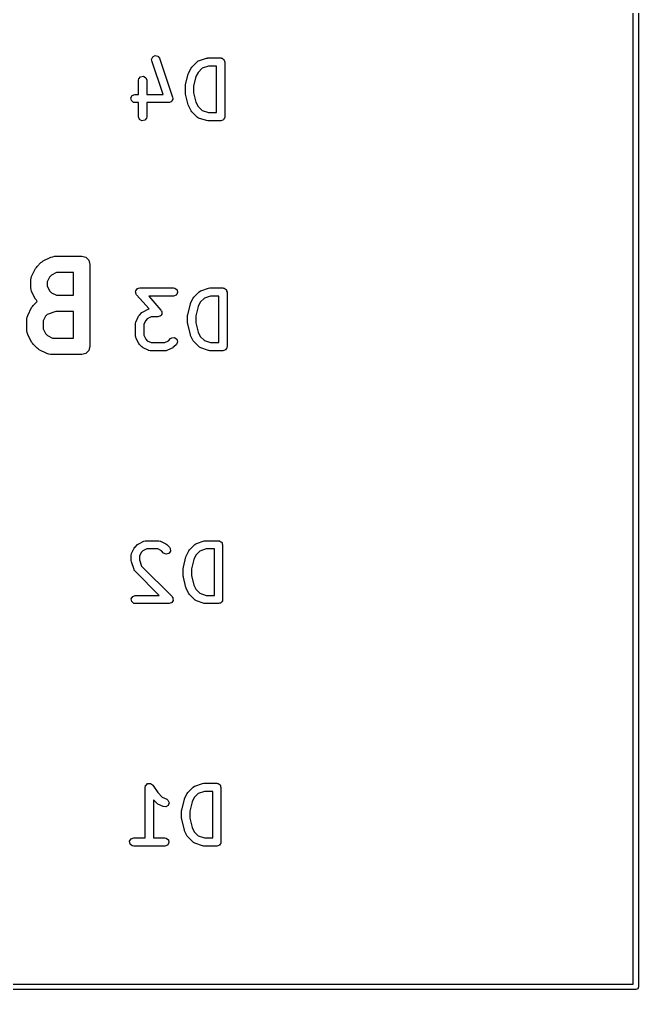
# Model space of a CAD drawing. Extents: x 10 to 287, y -200 to -10.
# Drawn here: x 166.5 to 177.84, y -125.23 to -107.47 of the extents above; entities that cross this region are included whole.
import ezdxf

# ---------------------------------------------------------------- set-up
doc = ezdxf.new("R2010")
doc.units = 0
doc.layers.add('BLACK', color=7, linetype='CONTINUOUS')

msp = doc.modelspace()

# ---------------------------------------------------------------- linework, layer by layer
at = {"layer": 'BLACK', "linetype": 'CONTINUOUS'}
for p, q in [((177.84, -55.235), (177.84, -125.185)), ((177.74, -125.135), (177.74, -55.285)), ((168.923, -108.203), (168.942, -108.155)), ((168.942, -108.155), (168.987, -108.131)), ((168.987, -108.131), (169.037, -108.141)), ((169.037, -108.141), (169.069, -108.181)), ((169.069, -108.181), (169.307, -108.895)), ((169.783, -108.229), (169.926, -108.181)), ((169.926, -108.181), (169.948, -108.178)), ((169.948, -108.178), (169.95, -108.177)), ((169.95, -108.177), (170.188, -108.177)), ((170.188, -108.177), (170.198, -108.179)), ((170.198, -108.179), (170.201, -108.179)), ((170.201, -108.179), (170.204, -108.18)), ((170.204, -108.18), (170.214, -108.182)), ((170.214, -108.182), (170.229, -108.194)), ((168.926, -108.228), (168.923, -108.203)), ((169.132, -108.844), (168.926, -108.228)), ((169.597, -108.457), (169.645, -108.362)), ((169.645, -108.362), (169.658, -108.344)), ((169.658, -108.344), (169.659, -108.342)), ((169.659, -108.342), (169.754, -108.247)), ((169.754, -108.247), (169.775, -108.232)), ((169.775, -108.232), (169.78, -108.232)), ((169.78, -108.232), (169.783, -108.229)), ((169.962, -108.327), (169.848, -108.366)), ((170.113, -108.327), (169.962, -108.327)), ((170.113, -109.177), (170.113, -108.327)), ((170.229, -108.194), (170.246, -108.204)), ((170.246, -108.204), (170.248, -108.211)), ((170.248, -108.211), (170.253, -108.215)), ((170.253, -108.215), (170.256, -108.234)), ((170.256, -108.234), (170.263, -108.252)), ((170.263, -108.252), (170.263, -109.252)), ((168.689, -108.56), (168.722, -108.521)), ((168.722, -108.521), (168.773, -108.512)), ((168.773, -108.512), (168.817, -108.538)), ((168.817, -108.538), (168.835, -108.586)), ((169.544, -108.663), (169.592, -108.472)), ((169.592, -108.472), (169.597, -108.46)), ((169.597, -108.46), (169.597, -108.457)), ((169.735, -108.517), (169.692, -108.69)), ((169.774, -108.44), (169.735, -108.517)), ((169.848, -108.366), (169.774, -108.44)), ((168.685, -108.586), (168.689, -108.56)), ((168.685, -108.844), (168.685, -108.586)), ((168.835, -108.586), (168.835, -108.844)), ((169.542, -108.681), (169.544, -108.666)), ((169.542, -108.824), (169.542, -108.681)), ((169.544, -108.666), (169.544, -108.663)), ((169.692, -108.69), (169.692, -108.815)), ((168.543, -108.906), (168.568, -108.862)), ((168.568, -108.862), (168.617, -108.844)), ((168.617, -108.844), (168.685, -108.844)), ((168.835, -108.844), (169.132, -108.844)), ((169.307, -108.895), (169.311, -108.921)), ((169.543, -108.827), (169.542, -108.824)), ((169.544, -108.842), (169.543, -108.827)), ((169.592, -109.032), (169.544, -108.842)), ((169.692, -108.815), (169.735, -108.988)), ((168.552, -108.957), (168.543, -108.906)), ((168.591, -108.99), (168.552, -108.957)), ((168.617, -108.994), (168.591, -108.99)), ((168.685, -108.994), (168.617, -108.994)), ((168.685, -109.252), (168.685, -108.994)), ((169.236, -108.994), (168.835, -108.994)), ((168.835, -108.994), (168.835, -109.252)), ((169.241, -108.992), (169.236, -108.994)), ((169.247, -108.993), (169.241, -108.992)), ((169.265, -108.983), (169.247, -108.993)), ((169.284, -108.977), (169.265, -108.983)), ((169.287, -108.972), (169.284, -108.977)), ((169.292, -108.969), (169.287, -108.972)), ((169.299, -108.95), (169.292, -108.969)), ((169.31, -108.932), (169.299, -108.95)), ((169.311, -108.921), (169.309, -108.926)), ((169.309, -108.926), (169.31, -108.932)), ((169.594, -109.035), (169.592, -109.032)), ((169.597, -109.048), (169.594, -109.035)), ((169.645, -109.143), (169.597, -109.048)), ((169.735, -108.988), (169.774, -109.065)), ((169.774, -109.065), (169.848, -109.139)), ((168.702, -109.301), (168.685, -109.252)), ((168.835, -109.252), (168.83, -109.278)), ((169.646, -109.144), (169.645, -109.143)), ((169.659, -109.163), (169.646, -109.144)), ((169.754, -109.258), (169.659, -109.163)), ((169.848, -109.139), (169.962, -109.177)), ((169.962, -109.177), (170.113, -109.177)), ((170.263, -109.252), (170.261, -109.262)), ((168.746, -109.326), (168.702, -109.301)), ((168.797, -109.317), (168.746, -109.326)), ((168.83, -109.278), (168.797, -109.317)), ((169.758, -109.26), (169.754, -109.258)), ((169.761, -109.264), (169.758, -109.26)), ((169.783, -109.276), (169.761, -109.264)), ((169.926, -109.324), (169.783, -109.276)), ((169.928, -109.323), (169.926, -109.324)), ((169.95, -109.327), (169.928, -109.323)), ((170.188, -109.327), (169.95, -109.327)), ((170.206, -109.321), (170.188, -109.327)), ((170.226, -109.317), (170.206, -109.321)), ((170.23, -109.312), (170.226, -109.317)), ((170.236, -109.31), (170.23, -109.312)), ((170.246, -109.293), (170.236, -109.31)), ((170.259, -109.278), (170.246, -109.293)), ((170.26, -109.268), (170.259, -109.278)), ((170.262, -109.265), (170.26, -109.268)), ((170.261, -109.262), (170.262, -109.265)), ((166.895, -111.921), (166.916, -111.909)), ((166.916, -111.909), (166.934, -111.893)), ((166.934, -111.893), (167.077, -111.822)), ((167.077, -111.822), (167.111, -111.815)), ((167.111, -111.815), (167.144, -111.806)), ((167.144, -111.806), (167.644, -111.806)), ((167.644, -111.806), (167.719, -111.826)), ((167.719, -111.826), (167.774, -111.881)), ((167.774, -111.881), (167.794, -111.956)), ((166.724, -112.175), (166.796, -112.032)), ((166.796, -112.032), (166.812, -112.014)), ((166.812, -112.014), (166.824, -111.993)), ((166.824, -111.993), (166.895, -111.921)), ((167.794, -111.956), (167.794, -113.456)), ((166.709, -112.242), (166.717, -112.208)), ((166.709, -112.385), (166.709, -112.242)), ((166.717, -112.208), (166.724, -112.175)), ((167.053, -112.188), (167.009, -112.277)), ((167.09, -112.151), (167.053, -112.188)), ((167.18, -112.106), (167.09, -112.151)), ((167.494, -112.106), (167.18, -112.106)), ((167.494, -112.52), (167.494, -112.106)), ((166.717, -112.418), (166.709, -112.385)), ((166.724, -112.452), (166.717, -112.418)), ((167.009, -112.277), (167.009, -112.349)), ((167.009, -112.349), (167.053, -112.439)), ((167.053, -112.439), (167.09, -112.476)), ((168.63, -112.449), (168.633, -112.444)), ((168.634, -112.469), (168.63, -112.449)), ((168.633, -112.438), (168.646, -112.422)), ((168.633, -112.444), (168.633, -112.438)), ((168.646, -112.422), (168.656, -112.405)), ((168.656, -112.405), (168.662, -112.403)), ((168.662, -112.403), (168.665, -112.398)), ((168.665, -112.398), (168.685, -112.394)), ((168.685, -112.394), (168.704, -112.387)), ((168.704, -112.387), (169.323, -112.387)), ((169.323, -112.387), (169.349, -112.392)), ((169.349, -112.392), (169.388, -112.425)), ((169.388, -112.425), (169.397, -112.475)), ((169.794, -112.457), (169.815, -112.442)), ((169.815, -112.442), (169.82, -112.442)), ((169.82, -112.442), (169.823, -112.439)), ((169.823, -112.439), (169.966, -112.391)), ((169.966, -112.391), (169.988, -112.388)), ((169.988, -112.388), (169.99, -112.387)), ((169.99, -112.387), (170.228, -112.387)), ((170.228, -112.387), (170.238, -112.389)), ((170.238, -112.389), (170.241, -112.389)), ((170.241, -112.389), (170.244, -112.39)), ((170.244, -112.39), (170.254, -112.392)), ((170.254, -112.392), (170.269, -112.404)), ((170.269, -112.404), (170.286, -112.414)), ((170.286, -112.414), (170.288, -112.421)), ((170.288, -112.421), (170.293, -112.425)), ((170.293, -112.425), (170.296, -112.444)), ((170.296, -112.444), (170.303, -112.462)), ((166.796, -112.595), (166.724, -112.452)), ((166.812, -112.613), (166.796, -112.595)), ((166.824, -112.634), (166.812, -112.613)), ((167.09, -112.476), (167.18, -112.52)), ((167.18, -112.52), (167.494, -112.52)), ((168.634, -112.489), (168.634, -112.469)), ((168.639, -112.497), (168.634, -112.489)), ((168.639, -112.5), (168.639, -112.497)), ((168.642, -112.502), (168.639, -112.5)), ((168.648, -112.512), (168.642, -112.502)), ((168.876, -112.772), (168.648, -112.512)), ((169.323, -112.537), (168.87, -112.537)), ((168.87, -112.537), (169.094, -112.794)), ((169.372, -112.52), (169.323, -112.537)), ((169.397, -112.475), (169.372, -112.52)), ((169.637, -112.667), (169.685, -112.572)), ((169.685, -112.572), (169.698, -112.554)), ((169.698, -112.554), (169.699, -112.552)), ((169.699, -112.552), (169.794, -112.457)), ((169.888, -112.576), (169.814, -112.65)), ((170.002, -112.537), (169.888, -112.576)), ((170.153, -112.537), (170.002, -112.537)), ((170.153, -113.387), (170.153, -112.537)), ((170.303, -112.462), (170.303, -113.462)), ((166.653, -112.889), (166.724, -112.746)), ((166.724, -112.746), (166.74, -112.728)), ((166.74, -112.728), (166.753, -112.707)), ((166.753, -112.707), (166.824, -112.636)), ((166.825, -112.635), (166.824, -112.634)), ((166.824, -112.636), (166.825, -112.635)), ((168.766, -112.824), (168.861, -112.776)), ((168.861, -112.776), (168.876, -112.772)), ((169.094, -112.794), (169.1, -112.804)), ((169.1, -112.804), (169.103, -112.806)), ((169.584, -112.873), (169.632, -112.682)), ((169.632, -112.682), (169.637, -112.67)), ((169.637, -112.67), (169.637, -112.667)), ((169.775, -112.727), (169.732, -112.9)), ((169.814, -112.65), (169.775, -112.727)), ((166.637, -112.956), (166.646, -112.923)), ((166.637, -113.17), (166.637, -112.956)), ((166.646, -112.923), (166.653, -112.889)), ((166.982, -112.902), (166.937, -112.991)), ((167.011, -112.873), (166.982, -112.902)), ((167.169, -112.82), (167.011, -112.873)), ((167.494, -112.82), (167.169, -112.82)), ((167.494, -113.306), (167.494, -112.82)), ((168.637, -113), (168.685, -112.905)), ((168.685, -112.905), (168.698, -112.887)), ((168.698, -112.887), (168.699, -112.886)), ((168.699, -112.886), (168.746, -112.838)), ((168.746, -112.838), (168.765, -112.825)), ((168.765, -112.825), (168.766, -112.824)), ((168.844, -112.953), (168.814, -112.983)), ((168.912, -112.918), (168.844, -112.953)), ((169.038, -112.918), (168.912, -112.918)), ((169.057, -112.911), (169.038, -112.918)), ((169.076, -112.907), (169.057, -112.911)), ((169.08, -112.903), (169.076, -112.907)), ((169.086, -112.901), (169.08, -112.903)), ((169.096, -112.883), (169.086, -112.901)), ((169.109, -112.868), (169.096, -112.883)), ((169.103, -112.806), (169.103, -112.809)), ((169.103, -112.809), (169.108, -112.816)), ((169.108, -112.816), (169.108, -112.836)), ((169.108, -112.836), (169.111, -112.856)), ((169.111, -112.856), (169.108, -112.862)), ((169.108, -112.862), (169.109, -112.868)), ((169.582, -112.891), (169.584, -112.876)), ((169.582, -113.034), (169.582, -112.891)), ((169.584, -112.876), (169.584, -112.873)), ((169.732, -112.9), (169.732, -113.025)), ((166.937, -112.991), (166.937, -113.135)), ((166.937, -113.135), (166.982, -113.224)), ((168.629, -113.034), (168.634, -113.008)), ((168.629, -113.272), (168.629, -113.034)), ((168.634, -113.008), (168.637, -113.005)), ((168.637, -113.005), (168.637, -113)), ((168.814, -112.983), (168.779, -113.052)), ((168.779, -113.052), (168.779, -113.254)), ((169.583, -113.037), (169.582, -113.034)), ((169.584, -113.052), (169.583, -113.037)), ((169.632, -113.242), (169.584, -113.052)), ((169.732, -113.025), (169.775, -113.198)), ((166.646, -113.204), (166.637, -113.17)), ((166.653, -113.237), (166.646, -113.204)), ((166.724, -113.38), (166.653, -113.237)), ((166.982, -113.224), (167.019, -113.261)), ((167.019, -113.261), (167.108, -113.306)), ((167.108, -113.306), (167.494, -113.306)), ((168.631, -113.276), (168.629, -113.272)), ((168.63, -113.28), (168.631, -113.276)), ((168.637, -113.305), (168.63, -113.28)), ((168.685, -113.401), (168.637, -113.305)), ((168.779, -113.254), (168.814, -113.323)), ((168.814, -113.323), (168.844, -113.353)), ((169.231, -113.353), (169.27, -113.314)), ((169.27, -113.314), (169.292, -113.299)), ((169.292, -113.299), (169.343, -113.295)), ((169.343, -113.295), (169.385, -113.324)), ((169.385, -113.324), (169.398, -113.374)), ((169.634, -113.245), (169.632, -113.242)), ((169.637, -113.258), (169.634, -113.245)), ((169.685, -113.353), (169.637, -113.258)), ((169.775, -113.198), (169.814, -113.275)), ((169.814, -113.275), (169.888, -113.349)), ((166.74, -113.398), (166.724, -113.38)), ((166.753, -113.419), (166.74, -113.398)), ((166.824, -113.491), (166.753, -113.419)), ((166.845, -113.503), (166.824, -113.491)), ((166.863, -113.519), (166.845, -113.503)), ((167.794, -113.456), (167.774, -113.531)), ((168.686, -113.402), (168.685, -113.401)), ((168.699, -113.42), (168.686, -113.402)), ((168.746, -113.468), (168.699, -113.42)), ((168.748, -113.468), (168.746, -113.468)), ((168.766, -113.482), (168.748, -113.468)), ((168.861, -113.529), (168.766, -113.482)), ((168.844, -113.353), (168.912, -113.387)), ((168.912, -113.387), (169.163, -113.387)), ((169.163, -113.387), (169.231, -113.353)), ((169.309, -113.482), (169.214, -113.529)), ((169.31, -113.481), (169.309, -113.482)), ((169.329, -113.468), (169.31, -113.481)), ((169.376, -113.42), (169.329, -113.468)), ((169.398, -113.374), (169.376, -113.42)), ((169.686, -113.354), (169.685, -113.353)), ((169.699, -113.373), (169.686, -113.354)), ((169.794, -113.468), (169.699, -113.373)), ((169.798, -113.47), (169.794, -113.468)), ((169.801, -113.474), (169.798, -113.47)), ((169.823, -113.486), (169.801, -113.474)), ((169.966, -113.534), (169.823, -113.486)), ((169.888, -113.349), (170.002, -113.387)), ((170.002, -113.387), (170.153, -113.387)), ((170.286, -113.503), (170.276, -113.52)), ((170.299, -113.488), (170.286, -113.503)), ((170.3, -113.478), (170.299, -113.488)), ((170.302, -113.475), (170.3, -113.478)), ((170.303, -113.462), (170.301, -113.472)), ((170.301, -113.472), (170.302, -113.475)), ((167.006, -113.59), (166.863, -113.519)), ((167.04, -113.597), (167.006, -113.59)), ((167.073, -113.606), (167.04, -113.597)), ((167.644, -113.606), (167.073, -113.606)), ((167.719, -113.586), (167.644, -113.606)), ((167.774, -113.531), (167.719, -113.586)), ((168.866, -113.53), (168.861, -113.529)), ((168.869, -113.533), (168.866, -113.53)), ((168.895, -113.537), (168.869, -113.533)), ((169.18, -113.537), (168.895, -113.537)), ((169.185, -113.536), (169.18, -113.537)), ((169.189, -113.537), (169.185, -113.536)), ((169.214, -113.529), (169.189, -113.537)), ((169.968, -113.533), (169.966, -113.534)), ((169.99, -113.537), (169.968, -113.533)), ((170.228, -113.537), (169.99, -113.537)), ((170.246, -113.531), (170.228, -113.537)), ((170.266, -113.527), (170.246, -113.531)), ((170.27, -113.522), (170.266, -113.527)), ((170.276, -113.52), (170.27, -113.522)), ((168.686, -117.073), (168.781, -117.025)), ((168.781, -117.025), (168.806, -117.018)), ((168.806, -117.018), (168.811, -117.019)), ((168.811, -117.019), (168.815, -117.017)), ((168.815, -117.017), (169.053, -117.017)), ((169.053, -117.017), (169.079, -117.022)), ((169.079, -117.022), (169.082, -117.025)), ((169.082, -117.025), (169.086, -117.025)), ((169.086, -117.025), (169.182, -117.073)), ((169.743, -117.069), (169.886, -117.021)), ((169.886, -117.021), (169.908, -117.018)), ((169.908, -117.018), (169.91, -117.017)), ((169.91, -117.017), (170.148, -117.017)), ((170.148, -117.017), (170.158, -117.019)), ((170.158, -117.019), (170.161, -117.019)), ((170.161, -117.019), (170.164, -117.02)), ((170.164, -117.02), (170.174, -117.022)), ((170.174, -117.022), (170.189, -117.034)), ((170.189, -117.034), (170.206, -117.044)), ((170.206, -117.044), (170.208, -117.051)), ((170.208, -117.051), (170.213, -117.055)), ((170.213, -117.055), (170.216, -117.074)), ((168.557, -117.249), (168.605, -117.154)), ((168.605, -117.154), (168.618, -117.136)), ((168.618, -117.136), (168.619, -117.135)), ((168.619, -117.135), (168.666, -117.087)), ((168.666, -117.087), (168.685, -117.074)), ((168.685, -117.074), (168.686, -117.073)), ((168.734, -117.232), (168.699, -117.301)), ((168.764, -117.202), (168.734, -117.232)), ((168.832, -117.167), (168.764, -117.202)), ((169.035, -117.167), (168.832, -117.167)), ((169.104, -117.202), (169.035, -117.167)), ((169.143, -117.241), (169.104, -117.202)), ((169.189, -117.262), (169.143, -117.241)), ((169.182, -117.073), (169.2, -117.086)), ((169.2, -117.086), (169.201, -117.087)), ((169.201, -117.087), (169.249, -117.135)), ((169.268, -117.207), (169.239, -117.249)), ((169.249, -117.135), (169.264, -117.156)), ((169.264, -117.156), (169.268, -117.207)), ((169.557, -117.297), (169.605, -117.202)), ((169.605, -117.202), (169.618, -117.184)), ((169.618, -117.184), (169.619, -117.182)), ((169.619, -117.182), (169.714, -117.087)), ((169.714, -117.087), (169.735, -117.072)), ((169.808, -117.206), (169.734, -117.28)), ((169.735, -117.072), (169.74, -117.072)), ((169.74, -117.072), (169.743, -117.069)), ((169.922, -117.167), (169.808, -117.206)), ((170.073, -117.167), (169.922, -117.167)), ((170.073, -118.017), (170.073, -117.167)), ((170.216, -117.074), (170.223, -117.092)), ((170.223, -117.092), (170.223, -118.092)), ((168.549, -117.283), (168.554, -117.257)), ((168.549, -117.378), (168.549, -117.283)), ((168.55, -117.38), (168.549, -117.378)), ((168.553, -117.402), (168.55, -117.38)), ((168.601, -117.545), (168.553, -117.402)), ((168.554, -117.257), (168.557, -117.254)), ((168.557, -117.254), (168.557, -117.249)), ((168.699, -117.301), (168.699, -117.366)), ((168.699, -117.366), (168.737, -117.48)), ((169.239, -117.249), (169.189, -117.262)), ((169.504, -117.503), (169.552, -117.312)), ((169.552, -117.312), (169.557, -117.3)), ((169.557, -117.3), (169.557, -117.297)), ((169.695, -117.357), (169.652, -117.53)), ((169.734, -117.28), (169.695, -117.357)), ((168.604, -117.548), (168.601, -117.545)), ((168.604, -117.553), (168.604, -117.548)), ((168.619, -117.574), (168.604, -117.553)), ((169.062, -118.017), (168.619, -117.574)), ((168.737, -117.48), (169.296, -118.039)), ((169.502, -117.521), (169.504, -117.506)), ((169.502, -117.664), (169.502, -117.521)), ((169.504, -117.506), (169.504, -117.503)), ((169.652, -117.53), (169.652, -117.655)), ((169.503, -117.667), (169.502, -117.664)), ((169.504, -117.682), (169.503, -117.667)), ((169.552, -117.872), (169.504, -117.682)), ((169.652, -117.655), (169.695, -117.828)), ((169.554, -117.875), (169.552, -117.872)), ((169.557, -117.888), (169.554, -117.875)), ((169.605, -117.983), (169.557, -117.888)), ((169.695, -117.828), (169.734, -117.905)), ((169.734, -117.905), (169.808, -117.979)), ((168.55, -118.079), (168.576, -118.035)), ((168.559, -118.13), (168.55, -118.079)), ((168.599, -118.163), (168.559, -118.13)), ((168.576, -118.035), (168.624, -118.017)), ((168.624, -118.017), (169.062, -118.017)), ((169.303, -118.13), (169.292, -118.15)), ((169.296, -118.039), (169.306, -118.053)), ((169.316, -118.112), (169.303, -118.13)), ((169.306, -118.053), (169.308, -118.055)), ((169.308, -118.055), (169.309, -118.057)), ((169.309, -118.057), (169.311, -118.061)), ((169.311, -118.061), (169.313, -118.083)), ((169.313, -118.083), (169.317, -118.105)), ((169.317, -118.105), (169.315, -118.108)), ((169.315, -118.108), (169.316, -118.112)), ((169.606, -117.984), (169.605, -117.983)), ((169.619, -118.003), (169.606, -117.984)), ((169.714, -118.098), (169.619, -118.003)), ((169.718, -118.1), (169.714, -118.098)), ((169.721, -118.104), (169.718, -118.1)), ((169.743, -118.116), (169.721, -118.104)), ((169.886, -118.164), (169.743, -118.116)), ((169.808, -117.979), (169.922, -118.017)), ((169.922, -118.017), (170.073, -118.017)), ((170.206, -118.133), (170.196, -118.15)), ((170.219, -118.118), (170.206, -118.133)), ((170.22, -118.108), (170.219, -118.118)), ((170.222, -118.105), (170.22, -118.108)), ((170.223, -118.092), (170.221, -118.102)), ((170.221, -118.102), (170.222, -118.105)), ((168.624, -118.167), (168.599, -118.163)), ((169.243, -118.167), (168.624, -118.167)), ((169.265, -118.16), (169.243, -118.167)), ((169.286, -118.154), (169.265, -118.16)), ((169.288, -118.151), (169.286, -118.154)), ((169.292, -118.15), (169.288, -118.151)), ((169.888, -118.163), (169.886, -118.164)), ((169.91, -118.167), (169.888, -118.163)), ((170.148, -118.167), (169.91, -118.167)), ((170.166, -118.161), (170.148, -118.167)), ((170.186, -118.157), (170.166, -118.161)), ((170.19, -118.152), (170.186, -118.157)), ((170.196, -118.15), (170.19, -118.152)), ((168.805, -121.532), (168.81, -121.507)), ((168.81, -121.507), (168.812, -121.503)), ((168.812, -121.503), (168.813, -121.499)), ((168.813, -121.499), (168.829, -121.484)), ((168.829, -121.484), (168.843, -121.467)), ((168.843, -121.467), (168.847, -121.467)), ((168.847, -121.467), (168.85, -121.464)), ((168.85, -121.464), (168.872, -121.462)), ((168.872, -121.462), (168.893, -121.459)), ((168.893, -121.459), (168.897, -121.461)), ((168.897, -121.461), (168.901, -121.46)), ((168.901, -121.46), (168.919, -121.473)), ((168.919, -121.473), (168.937, -121.484)), ((168.937, -121.484), (168.939, -121.488)), ((168.939, -121.488), (168.942, -121.491)), ((168.942, -121.491), (169.034, -121.627)), ((169.71, -121.512), (169.713, -121.509)), ((169.713, -121.509), (169.856, -121.461)), ((169.856, -121.461), (169.878, -121.458)), ((169.878, -121.458), (169.88, -121.457)), ((169.88, -121.457), (170.118, -121.457)), ((170.118, -121.457), (170.128, -121.459)), ((170.128, -121.459), (170.131, -121.459)), ((170.131, -121.459), (170.134, -121.46)), ((170.134, -121.46), (170.144, -121.462)), ((170.144, -121.462), (170.159, -121.474)), ((170.159, -121.474), (170.176, -121.484)), ((170.176, -121.484), (170.178, -121.491)), ((170.178, -121.491), (170.183, -121.495)), ((170.183, -121.495), (170.186, -121.514)), ((168.805, -122.457), (168.805, -121.532)), ((169.034, -121.627), (169.115, -121.709)), ((169.527, -121.737), (169.575, -121.642)), ((169.575, -121.642), (169.588, -121.624)), ((169.588, -121.624), (169.589, -121.622)), ((169.589, -121.622), (169.684, -121.527)), ((169.684, -121.527), (169.705, -121.512)), ((169.778, -121.646), (169.704, -121.72)), ((169.705, -121.512), (169.71, -121.512)), ((169.892, -121.607), (169.778, -121.646)), ((170.043, -121.607), (169.892, -121.607)), ((170.043, -122.457), (170.043, -121.607)), ((170.186, -121.514), (170.193, -121.532)), ((170.193, -121.532), (170.193, -122.532)), ((169.017, -121.824), (168.955, -121.761)), ((168.955, -121.761), (168.955, -122.457)), ((169.019, -121.824), (169.017, -121.824)), ((169.037, -121.838), (169.019, -121.824)), ((169.132, -121.885), (169.037, -121.838)), ((169.115, -121.709), (169.199, -121.751)), ((169.226, -121.863), (169.183, -121.891)), ((169.199, -121.751), (169.22, -121.767)), ((169.22, -121.767), (169.241, -121.814)), ((169.241, -121.814), (169.226, -121.863)), ((169.474, -121.943), (169.522, -121.752)), ((169.522, -121.752), (169.527, -121.74)), ((169.527, -121.74), (169.527, -121.737)), ((169.665, -121.797), (169.622, -121.97)), ((169.704, -121.72), (169.665, -121.797)), ((169.183, -121.891), (169.132, -121.885)), ((169.472, -121.961), (169.474, -121.946)), ((169.472, -122.104), (169.472, -121.961)), ((169.474, -121.946), (169.474, -121.943)), ((169.622, -121.97), (169.622, -122.095)), ((169.473, -122.107), (169.472, -122.104)), ((169.474, -122.122), (169.473, -122.107)), ((169.522, -122.312), (169.474, -122.122)), ((169.622, -122.095), (169.665, -122.268)), ((169.524, -122.315), (169.522, -122.312)), ((169.527, -122.328), (169.524, -122.315)), ((169.575, -122.423), (169.527, -122.328)), ((169.665, -122.268), (169.704, -122.345)), ((169.704, -122.345), (169.778, -122.419)), ((168.52, -122.519), (168.546, -122.475)), ((168.529, -122.57), (168.52, -122.519)), ((168.569, -122.603), (168.529, -122.57)), ((168.546, -122.475), (168.594, -122.457)), ((168.594, -122.457), (168.805, -122.457)), ((168.955, -122.457), (169.166, -122.457)), ((169.166, -122.457), (169.191, -122.462)), ((169.191, -122.462), (169.231, -122.495)), ((169.24, -122.545), (169.214, -122.59)), ((169.231, -122.495), (169.24, -122.545)), ((169.576, -122.424), (169.575, -122.423)), ((169.589, -122.443), (169.576, -122.424)), ((169.684, -122.538), (169.589, -122.443)), ((169.688, -122.54), (169.684, -122.538)), ((169.691, -122.544), (169.688, -122.54)), ((169.713, -122.556), (169.691, -122.544)), ((169.856, -122.604), (169.713, -122.556)), ((169.778, -122.419), (169.892, -122.457)), ((169.892, -122.457), (170.043, -122.457)), ((170.176, -122.573), (170.166, -122.59)), ((170.189, -122.558), (170.176, -122.573)), ((170.19, -122.548), (170.189, -122.558)), ((170.192, -122.545), (170.19, -122.548)), ((170.193, -122.532), (170.191, -122.542)), ((170.191, -122.542), (170.192, -122.545)), ((168.594, -122.607), (168.569, -122.603)), ((169.166, -122.607), (168.594, -122.607)), ((169.214, -122.59), (169.166, -122.607)), ((169.858, -122.603), (169.856, -122.604)), ((169.88, -122.607), (169.858, -122.603)), ((170.118, -122.607), (169.88, -122.607)), ((170.136, -122.601), (170.118, -122.607)), ((170.156, -122.597), (170.136, -122.601)), ((170.16, -122.592), (170.156, -122.597)), ((170.166, -122.59), (170.16, -122.592)), ((177.79, -125.235), (98.155, -125.235)), ((98.205, -125.135), (177.74, -125.135)), ((177.825, -125.22), (177.79, -125.235)), ((177.84, -125.185), (177.825, -125.22))]:
    msp.add_line(p, q, dxfattribs=at)

doc.saveas('drawing.dxf')
